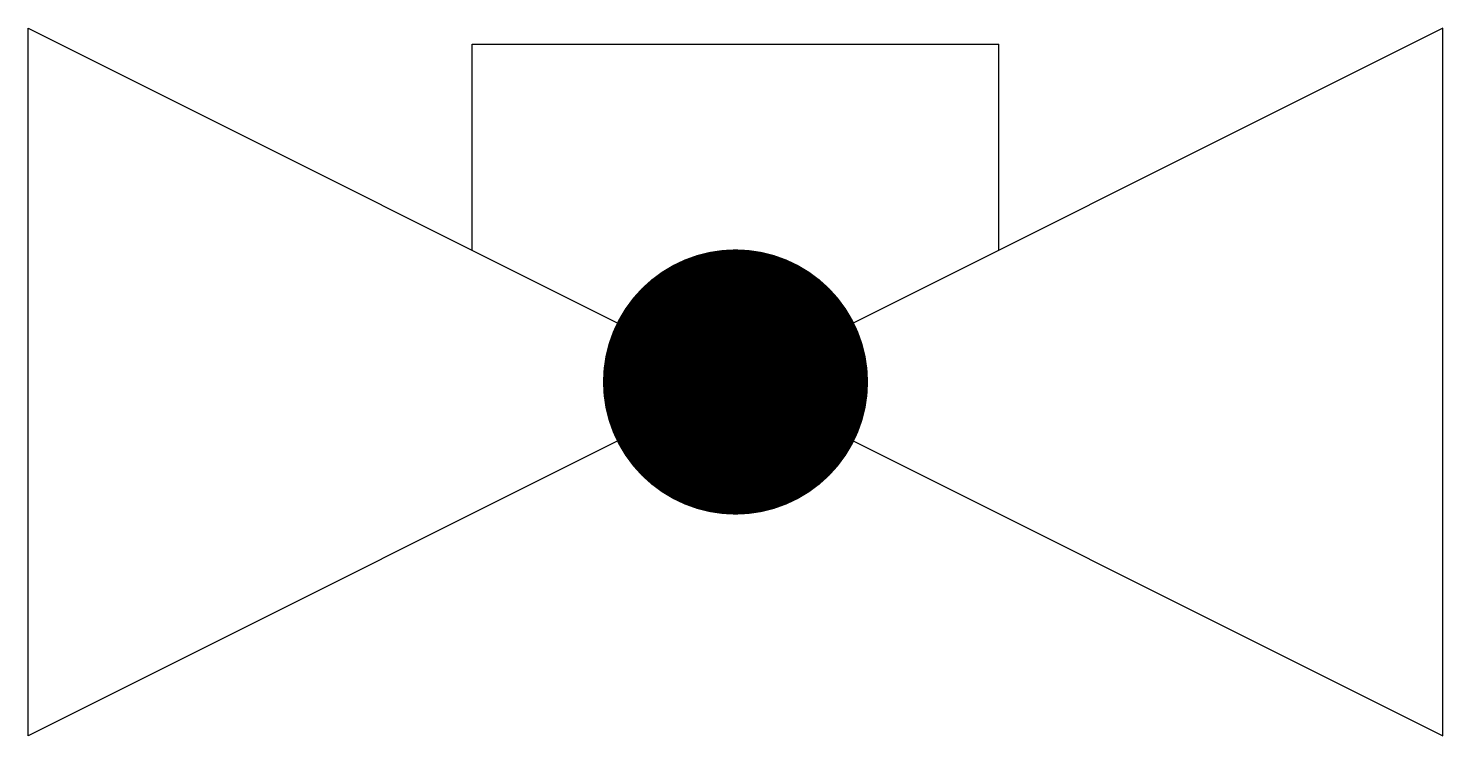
# Model space of a CAD drawing. Header units: millimetres. Extents: x -150 to 150, y -75 to 75.
import ezdxf

# ---------------------------------------------------------------- set-up
doc = ezdxf.new("R2010")
doc.units = ezdxf.units.MM

msp = doc.modelspace()

# ---------------------------------------------------------------- linework, layer by layer
at = {"color": 0, "linetype": 'ByBlock', "lineweight": -2}
for p, q in [((-55.85, 27.92), (-55.85, 71.61)), ((-55.85, 71.61), (55.85, 71.61)), ((55.85, 27.92), (55.85, 71.61))]:
    msp.add_line(p, q, dxfattribs=at)
msp.add_lwpolyline([(-150, -75), (-150, 75), (150, -75), (150, 75)], close=True, dxfattribs=at)
at = {"color": 0, "linetype": 'ByBlock', "lineweight": -2, "const_width": 28.12}
msp.add_lwpolyline([(-14.06, 0, 1), (14.06, 0, 1)], format="xyb", close=True, dxfattribs=at)

doc.saveas('drawing.dxf')
